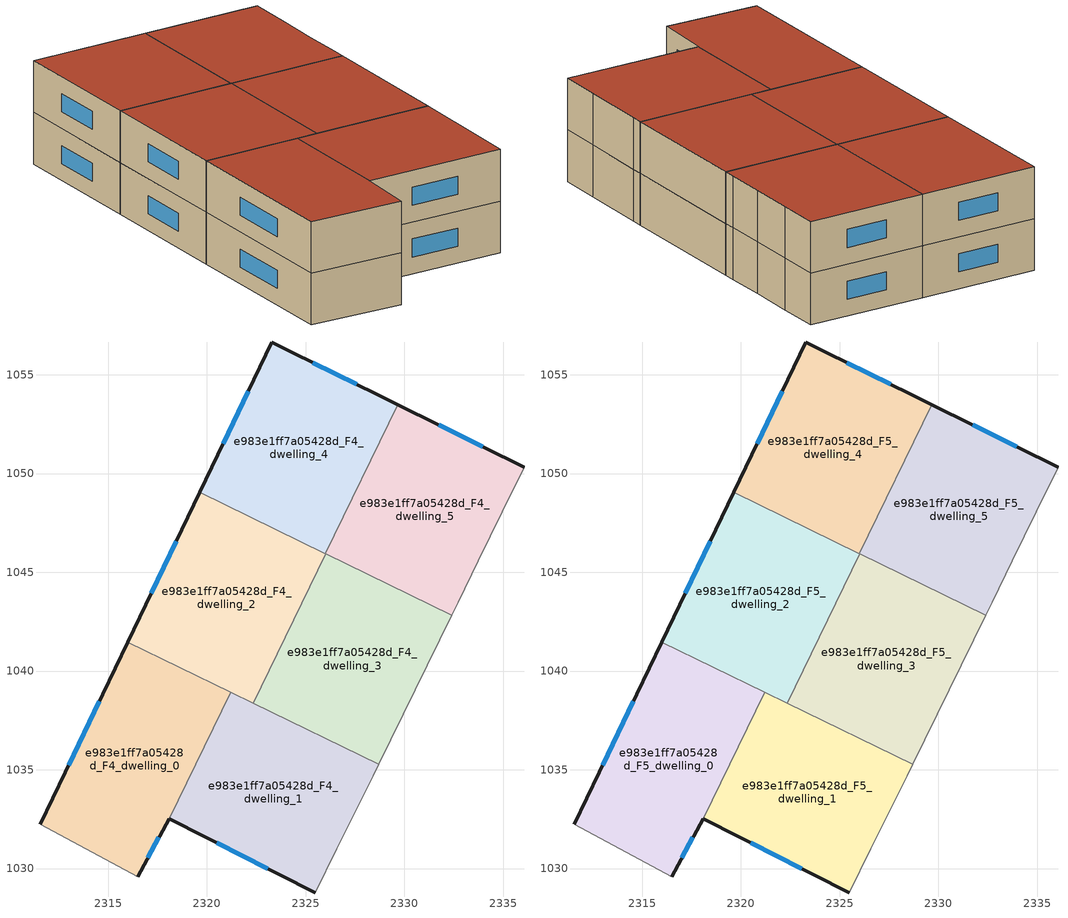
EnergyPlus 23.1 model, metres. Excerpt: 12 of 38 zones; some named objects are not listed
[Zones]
e983e1ff7a05428d_F4_dwelling_0
 floor to e983e1ff7a05428d_F3_dwelling_0 (EU_floor_Construction): 2321.22,1038.92 2318.1,1032.53 2318.09,1032.53 2316.5,1029.58 2311.55,1032.24 2315.99,1041.46 z12
 wall outside (EU_wall_Construction): 2315.99,1041.46 2311.55,1032.24 / 2316.5,1029.58 2318.09,1032.53 2318.1,1032.53 z12:15
 wall to e983e1ff7a05428d_F4_dwelling_1 (EU_wall_Construction): 2318.1,1032.53 2321.22,1038.92 z12:15
 wall adiabatic (EU_wall_Construction): 2311.55,1032.24 2316.5,1029.58 z12:15
 wall to e983e1ff7a05428d_F4_dwelling_2 (EU_wall_Construction): 2321.22,1038.92 2315.99,1041.46 z12:15
 window (EU_Window_Construction): 2314.55,1038.47 2313,1035.24 / 2317.02,1030.54 2317.58,1031.57 z12.98:14.02
e983e1ff7a05428d_F4_dwelling_1
 floor to e983e1ff7a05428d_F3_dwelling_1 (EU_floor_Construction): 2328.71,1035.27 2328.43,1034.69 2326.59,1031.01 2325.48,1028.78 2318.1,1032.53 2321.22,1038.92 z12
 wall outside (EU_wall_Construction): 2318.1,1032.53 2325.48,1028.78 z12:15
 wall adiabatic (EU_wall_Construction): 2325.48,1028.78 2326.59,1031.01 2328.43,1034.69 2328.71,1035.27 z12:15
 wall to e983e1ff7a05428d_F4_dwelling_3 (EU_wall_Construction): 2328.71,1035.27 2322.35,1038.37 z12:15
 wall to e983e1ff7a05428d_F4_dwelling_2 (EU_wall_Construction): 2322.35,1038.37 2321.22,1038.92 z12:15
 window (EU_Window_Construction): 2320.5,1031.31 2323.08,1030 z12.98:14.02
e983e1ff7a05428d_F4_dwelling_2
 floor to e983e1ff7a05428d_F3_dwelling_2 (EU_floor_Construction): 2326.03,1045.93 2322.35,1038.37 2315.99,1041.46 2319.64,1049.05 z12
 wall outside (EU_wall_Construction): 2319.64,1049.05 2315.99,1041.46 z12:15
 wall to e983e1ff7a05428d_F4_dwelling_3 (EU_wall_Construction): 2322.35,1038.37 2326.03,1045.93 z12:15
 wall to e983e1ff7a05428d_F4_dwelling_4 (EU_wall_Construction): 2326,1045.95 2319.64,1049.05 z12:15
 wall to e983e1ff7a05428d_F4_dwelling_5 (EU_wall_Construction): 2326.03,1045.93 2326,1045.95 z12:15
 window (EU_Window_Construction): 2318.45,1046.58 2317.18,1043.93 z12.98:14.02
e983e1ff7a05428d_F4_dwelling_3
 floor to e983e1ff7a05428d_F3_dwelling_3 (EU_floor_Construction): 2332.41,1042.83 2328.71,1035.27 2322.35,1038.37 2326.03,1045.93 z12
 wall adiabatic (EU_wall_Construction): 2328.71,1035.27 2332.41,1042.83 z12:15
 wall to e983e1ff7a05428d_F4_dwelling_5 (EU_wall_Construction): 2332.41,1042.83 2326.03,1045.93 z12:15
e983e1ff7a05428d_F4_dwelling_4
 floor to e983e1ff7a05428d_F3_dwelling_4 (EU_floor_Construction): 2329.67,1053.49 2326,1045.95 2319.64,1049.05 2323.29,1056.64 z12
 wall outside (EU_wall_Construction): 2329.67,1053.49 2323.29,1056.64 2319.64,1049.05 z12:15
 wall to e983e1ff7a05428d_F4_dwelling_5 (EU_wall_Construction): 2326,1045.95 2329.67,1053.49 z12:15
 window (EU_Window_Construction): 2322.1,1054.17 2320.83,1051.52 / 2327.6,1054.52 2325.37,1055.62 z12.98:14.02
e983e1ff7a05428d_F4_dwelling_5
 floor to e983e1ff7a05428d_F3_dwelling_5 (EU_floor_Construction): 2336.06,1050.33 2334.96,1048.07 2333.74,1045.58 2332.72,1043.47 2332.41,1042.83 2326,1045.95 2329.67,1053.49 z12
 wall outside (EU_wall_Construction): 2336.06,1050.33 2329.67,1053.49 z12:15
 wall adiabatic (EU_wall_Construction): 2332.41,1042.83 2332.72,1043.47 2333.74,1045.58 2334.96,1048.07 2336.06,1050.33 z12:15
 window (EU_Window_Construction): 2333.98,1051.36 2331.75,1052.46 z12.98:14.02
e983e1ff7a05428d_F5_dwelling_0
 floor to e983e1ff7a05428d_F4_dwelling_0 (EU_floor_Construction): 2321.22,1038.92 2318.1,1032.53 2318.09,1032.53 2316.5,1029.58 2311.55,1032.24 2315.99,1041.46 z15
 wall outside (EU_wall_Construction): 2315.99,1041.46 2311.55,1032.24 / 2316.5,1029.58 2318.09,1032.53 2318.1,1032.53 z15:18
 wall to e983e1ff7a05428d_F5_dwelling_1 (EU_wall_Construction): 2318.1,1032.53 2321.22,1038.92 z15:18
 wall adiabatic (EU_wall_Construction): 2311.55,1032.24 2316.5,1029.58 z15:18
 wall to e983e1ff7a05428d_F5_dwelling_2 (EU_wall_Construction): 2321.22,1038.92 2315.99,1041.46 z15:18
 window (EU_Window_Construction): 2314.55,1038.47 2313,1035.24 / 2317.02,1030.54 2317.58,1031.57 z15.98:17.02
 roof outside (EU_roof_Construction): 2318.1,1032.53 2321.22,1038.92 2315.99,1041.46 2311.55,1032.24 2316.5,1029.58 2318.09,1032.53 z18
e983e1ff7a05428d_F5_dwelling_1
 floor to e983e1ff7a05428d_F4_dwelling_1 (EU_floor_Construction): 2328.71,1035.27 2328.43,1034.69 2326.59,1031.01 2325.48,1028.78 2318.1,1032.53 2321.22,1038.92 z15
 wall outside (EU_wall_Construction): 2318.1,1032.53 2325.48,1028.78 z15:18
 wall adiabatic (EU_wall_Construction): 2325.48,1028.78 2326.59,1031.01 2328.43,1034.69 2328.71,1035.27 z15:18
 wall to e983e1ff7a05428d_F5_dwelling_3 (EU_wall_Construction): 2328.71,1035.27 2322.35,1038.37 z15:18
 wall to e983e1ff7a05428d_F5_dwelling_2 (EU_wall_Construction): 2322.35,1038.37 2321.22,1038.92 z15:18
 window (EU_Window_Construction): 2320.5,1031.31 2323.08,1030 z15.98:17.02
 roof outside (EU_roof_Construction): 2326.59,1031.01 2328.43,1034.69 2328.71,1035.27 2321.22,1038.92 2318.1,1032.53 2325.48,1028.78 z18
e983e1ff7a05428d_F5_dwelling_2
 floor to e983e1ff7a05428d_F4_dwelling_2 (EU_floor_Construction): 2326.03,1045.93 2322.35,1038.37 2315.99,1041.46 2319.64,1049.05 z15
 wall outside (EU_wall_Construction): 2319.64,1049.05 2315.99,1041.46 z15:18
 wall to e983e1ff7a05428d_F5_dwelling_3 (EU_wall_Construction): 2322.35,1038.37 2326.03,1045.93 z15:18
 wall to e983e1ff7a05428d_F5_dwelling_4 (EU_wall_Construction): 2326,1045.95 2319.64,1049.05 z15:18
 wall to e983e1ff7a05428d_F5_dwelling_5 (EU_wall_Construction): 2326.03,1045.93 2326,1045.95 z15:18
 window (EU_Window_Construction): 2318.45,1046.58 2317.18,1043.93 z15.98:17.02
 roof outside (EU_roof_Construction): 2322.35,1038.37 2326.03,1045.93 2319.64,1049.05 2315.99,1041.46 z18
e983e1ff7a05428d_F5_dwelling_3
 floor to e983e1ff7a05428d_F4_dwelling_3 (EU_floor_Construction): 2332.41,1042.83 2328.71,1035.27 2322.35,1038.37 2326.03,1045.93 z15
 wall adiabatic (EU_wall_Construction): 2328.71,1035.27 2332.41,1042.83 z15:18
 wall to e983e1ff7a05428d_F5_dwelling_5 (EU_wall_Construction): 2332.41,1042.83 2326.03,1045.93 z15:18
 roof outside (EU_roof_Construction): 2328.71,1035.27 2332.41,1042.83 2326.03,1045.93 2322.35,1038.37 z18
e983e1ff7a05428d_F5_dwelling_4
 floor to e983e1ff7a05428d_F4_dwelling_4 (EU_floor_Construction): 2329.67,1053.49 2326,1045.95 2319.64,1049.05 2323.29,1056.64 z15
 wall outside (EU_wall_Construction): 2329.67,1053.49 2323.29,1056.64 2319.64,1049.05 z15:18
 wall to e983e1ff7a05428d_F5_dwelling_5 (EU_wall_Construction): 2326,1045.95 2329.67,1053.49 z15:18
 window (EU_Window_Construction): 2322.1,1054.17 2320.83,1051.52 / 2327.6,1054.52 2325.37,1055.62 z15.98:17.02
 roof outside (EU_roof_Construction): 2326,1045.95 2329.67,1053.49 2323.29,1056.64 2319.64,1049.05 z18
e983e1ff7a05428d_F5_dwelling_5
 floor to e983e1ff7a05428d_F4_dwelling_5 (EU_floor_Construction): 2336.06,1050.33 2334.96,1048.07 2333.74,1045.58 2332.72,1043.47 2332.41,1042.83 2326,1045.95 2329.67,1053.49 z15
 wall outside (EU_wall_Construction): 2336.06,1050.33 2329.67,1053.49 z15:18
 wall adiabatic (EU_wall_Construction): 2332.41,1042.83 2332.72,1043.47 2333.74,1045.58 2334.96,1048.07 2336.06,1050.33 z15:18
 window (EU_Window_Construction): 2333.98,1051.36 2331.75,1052.46 z15.98:17.02
 roof outside (EU_roof_Construction): 2332.72,1043.47 2333.74,1045.58 2334.96,1048.07 2336.06,1050.33 2329.67,1053.49 2326,1045.95 2332.41,1042.83 z18
[Building]
EU S2 Campaign: North Axis=0; Terrain=City; Solar Distribution=FullExterior
[Site:Location]
Bologna: Latitude=44.5; Longitude=11.25; Time Zone=1; Elevation=37
[SizingPeriod:WeatherFileDays]
AnnualSizingPeriod: Begin Month=1; Begin Day of Month=1; End Month=12; End Day of Month=31; Day of Week for Start Day=Monday; Use Weather File Daylight Saving Period=No; Use Weather File Rain and Snow Indicators=No
[MATERIAL]
EU_InternalMass_Material: Roughness=MediumRough; Thickness=0.1; Conductivity=1; Density=1800; Specific Heat=900; Thermal Absorptance=0.9; Solar Absorptance=0.7; Visible Absorptance=0.7
[MATERIAL:NOMASS] Roughness=MediumRough; Thermal Absorptance=0.9; Solar Absorptance=0.7; Visible Absorptance=0.7
Name | Thermal Resistance
EU_wall_NoMass | 0.905828
EU_roof_NoMass | 0.37593
EU_floor_NoMass | 0.67114
[WINDOWMATERIAL:SIMPLEGLAZINGSYSTEM]
EU_Window_SimpleGlazing: UFactor=4.52486; Solar Heat Gain Coefficient=0.85; Visible Transmittance=0.85
[CONSTRUCTION]
EU_wall_Construction: EU_wall_NoMass
EU_roof_Construction: EU_roof_NoMass
EU_floor_Construction: EU_floor_NoMass
EU_Window_Construction: EU_Window_SimpleGlazing
EU_InternalMass_Construction: EU_InternalMass_Material
[ZONE] Type=1; Multiplier=1; Ceiling Height=autocalculate; Floor Area=autocalculate; Part of Total Floor Area=Yes
Name | Volume
e983e1ff7a05428d_F4_dwelling_0; e983e1ff7a05428d_F5_dwelling_0; e983e1ff7a05428d_F4_dwelling_4; e983e1ff7a05428d_F5_dwelling_4 | 178.926
e983e1ff7a05428d_F4_dwelling_1; e983e1ff7a05428d_F5_dwelling_1 | 178.933
e983e1ff7a05428d_F4_dwelling_2; e983e1ff7a05428d_F5_dwelling_2 | 178.938
e983e1ff7a05428d_F4_dwelling_3; e983e1ff7a05428d_F5_dwelling_3 | 178.906
e983e1ff7a05428d_F4_dwelling_5; e983e1ff7a05428d_F5_dwelling_5 | 178.942
[INTERNALMASS] Construction=EU_InternalMass_Construction
Name | Zone or ZoneList | Surface Area
e983e1ff7a05428d_F4_dwelling_0_EU_InternalMass | e983e1ff7a05428d_F4_dwelling_0 | 59.6417
e983e1ff7a05428d_F4_dwelling_1_EU_InternalMass | e983e1ff7a05428d_F4_dwelling_1 | 59.6444
e983e1ff7a05428d_F4_dwelling_2_EU_InternalMass | e983e1ff7a05428d_F4_dwelling_2 | 59.6465
e983e1ff7a05428d_F4_dwelling_3_EU_InternalMass | e983e1ff7a05428d_F4_dwelling_3 | 59.6351
e983e1ff7a05428d_F4_dwelling_4_EU_InternalMass | e983e1ff7a05428d_F4_dwelling_4 | 59.6416
e983e1ff7a05428d_F4_dwelling_5_EU_InternalMass | e983e1ff7a05428d_F4_dwelling_5 | 59.6468
e983e1ff7a05428d_F5_dwelling_0_EU_InternalMass | e983e1ff7a05428d_F5_dwelling_0 | 59.6417
e983e1ff7a05428d_F5_dwelling_1_EU_InternalMass | e983e1ff7a05428d_F5_dwelling_1 | 59.6444
e983e1ff7a05428d_F5_dwelling_2_EU_InternalMass | e983e1ff7a05428d_F5_dwelling_2 | 59.6465
e983e1ff7a05428d_F5_dwelling_3_EU_InternalMass | e983e1ff7a05428d_F5_dwelling_3 | 59.6351
e983e1ff7a05428d_F5_dwelling_4_EU_InternalMass | e983e1ff7a05428d_F5_dwelling_4 | 59.6416
e983e1ff7a05428d_F5_dwelling_5_EU_InternalMass | e983e1ff7a05428d_F5_dwelling_5 | 59.6468
[OTHEREQUIPMENT] Fuel Type=Electricity; Design Level Calculation Method=Watts/Area; Power per Zone Floor Area=1; Fraction Latent=0; Fraction Radiant=0; Fraction Lost=0; Carbon Dioxide Generation Rate=0; EndUse Subcategory=EU_Step8_InternalGains
Name | Zone or ZoneList or Space or SpaceList | Schedule
EU_Step8_InternalGain_e983e1ff7a05428d_F4_dwelling_0_f000 | e983e1ff7a05428d_F4_dwelling_0 | EU_Step8_GainSchedule_e983e1ff7a05428d_F4_dwelling_0_f000
EU_Step8_InternalGain_e983e1ff7a05428d_F4_dwelling_1_f000 | e983e1ff7a05428d_F4_dwelling_1 | EU_Step8_GainSchedule_e983e1ff7a05428d_F4_dwelling_1_f000
EU_Step8_InternalGain_e983e1ff7a05428d_F4_dwelling_2_f000 | e983e1ff7a05428d_F4_dwelling_2 | EU_Step8_GainSchedule_e983e1ff7a05428d_F4_dwelling_2_f000
EU_Step8_InternalGain_e983e1ff7a05428d_F4_dwelling_3_f000 | e983e1ff7a05428d_F4_dwelling_3 | EU_Step8_GainSchedule_e983e1ff7a05428d_F4_dwelling_3_f000
EU_Step8_InternalGain_e983e1ff7a05428d_F4_dwelling_4_f000 | e983e1ff7a05428d_F4_dwelling_4 | EU_Step8_GainSchedule_e983e1ff7a05428d_F4_dwelling_4_f000
EU_Step8_InternalGain_e983e1ff7a05428d_F4_dwelling_5_f000 | e983e1ff7a05428d_F4_dwelling_5 | EU_Step8_GainSchedule_e983e1ff7a05428d_F4_dwelling_5_f000
EU_Step8_InternalGain_e983e1ff7a05428d_F5_dwelling_0_f000 | e983e1ff7a05428d_F5_dwelling_0 | EU_Step8_GainSchedule_e983e1ff7a05428d_F5_dwelling_0_f000
EU_Step8_InternalGain_e983e1ff7a05428d_F5_dwelling_1_f000 | e983e1ff7a05428d_F5_dwelling_1 | EU_Step8_GainSchedule_e983e1ff7a05428d_F5_dwelling_1_f000
EU_Step8_InternalGain_e983e1ff7a05428d_F5_dwelling_2_f000 | e983e1ff7a05428d_F5_dwelling_2 | EU_Step8_GainSchedule_e983e1ff7a05428d_F5_dwelling_2_f000
EU_Step8_InternalGain_e983e1ff7a05428d_F5_dwelling_3_f000 | e983e1ff7a05428d_F5_dwelling_3 | EU_Step8_GainSchedule_e983e1ff7a05428d_F5_dwelling_3_f000
EU_Step8_InternalGain_e983e1ff7a05428d_F5_dwelling_4_f000 | e983e1ff7a05428d_F5_dwelling_4 | EU_Step8_GainSchedule_e983e1ff7a05428d_F5_dwelling_4_f000
EU_Step8_InternalGain_e983e1ff7a05428d_F5_dwelling_5_f000 | e983e1ff7a05428d_F5_dwelling_5 | EU_Step8_GainSchedule_e983e1ff7a05428d_F5_dwelling_5_f000
[ZONEVENTILATION:DESIGNFLOWRATE] Schedule=EU_AlwaysOn; Design Flow Rate Calculation Method=AirChanges/Hour; Air Changes per Hour=0.73129; Ventilation Type=Natural; Fan Pressure Rise=0; Fan Total Efficiency=1; Constant Term Coefficient=1; Temperature Term Coefficient=0; Velocity Term Coefficient=0; Velocity Squared Term Coefficient=0; Minimum Indoor Temperature=-100; Maximum Indoor Temperature=100; Delta Temperature=-100; Minimum Outdoor Temperature=-100; Maximum Outdoor Temperature=100; Maximum Wind Speed=40
Name | Zone or ZoneList or Space or SpaceList
EU_ConstantAir_e983e1ff7a05428d_F4_dwelling_0 | e983e1ff7a05428d_F4_dwelling_0
EU_ConstantAir_e983e1ff7a05428d_F4_dwelling_1 | e983e1ff7a05428d_F4_dwelling_1
EU_ConstantAir_e983e1ff7a05428d_F4_dwelling_2 | e983e1ff7a05428d_F4_dwelling_2
EU_ConstantAir_e983e1ff7a05428d_F4_dwelling_3 | e983e1ff7a05428d_F4_dwelling_3
EU_ConstantAir_e983e1ff7a05428d_F4_dwelling_4 | e983e1ff7a05428d_F4_dwelling_4
EU_ConstantAir_e983e1ff7a05428d_F4_dwelling_5 | e983e1ff7a05428d_F4_dwelling_5
EU_ConstantAir_e983e1ff7a05428d_F5_dwelling_0 | e983e1ff7a05428d_F5_dwelling_0
EU_ConstantAir_e983e1ff7a05428d_F5_dwelling_1 | e983e1ff7a05428d_F5_dwelling_1
EU_ConstantAir_e983e1ff7a05428d_F5_dwelling_2 | e983e1ff7a05428d_F5_dwelling_2
EU_ConstantAir_e983e1ff7a05428d_F5_dwelling_3 | e983e1ff7a05428d_F5_dwelling_3
EU_ConstantAir_e983e1ff7a05428d_F5_dwelling_4 | e983e1ff7a05428d_F5_dwelling_4
EU_ConstantAir_e983e1ff7a05428d_F5_dwelling_5 | e983e1ff7a05428d_F5_dwelling_5
[HVACTEMPLATE:ZONE:IDEALLOADSAIRSYSTEM] System Availability Schedule=EU_AlwaysOn; Maximum Heating Supply Air Temperature=50; Minimum Cooling Supply Air Temperature=13; Maximum Heating Supply Air Humidity Ratio=0.0156; Minimum Cooling Supply Air Humidity Ratio=0.0077; Heating Limit=NoLimit; Cooling Limit=NoLimit; Heating Availability Schedule=EU_AlwaysOn; Cooling Availability Schedule=EU_CoolingOff; Dehumidification Control Type=ConstantSensibleHeatRatio; Cooling Sensible Heat Ratio=0.7; Dehumidification Setpoint=60; Humidification Control Type=None; Humidification Setpoint=30; Outdoor Air Method=None; Outdoor Air Flow Rate per Person=0.00944; Outdoor Air Flow Rate per Zone Floor Area=0; Outdoor Air Flow Rate per Zone=0; Demand Controlled Ventilation Type=None; Outdoor Air Economizer Type=NoEconomizer; Heat Recovery Type=None; Sensible Heat Recovery Effectiveness=0.7; Latent Heat Recovery Effectiveness=0.65
Name | Template Thermostat
e983e1ff7a05428d_F4_dwelling_0 | EU_HeatOnly_e983e1ff7a05428d_F4_dwelling_0
e983e1ff7a05428d_F4_dwelling_1 | EU_HeatOnly_e983e1ff7a05428d_F4_dwelling_1
e983e1ff7a05428d_F4_dwelling_2 | EU_HeatOnly_e983e1ff7a05428d_F4_dwelling_2
e983e1ff7a05428d_F4_dwelling_3 | EU_HeatOnly_e983e1ff7a05428d_F4_dwelling_3
e983e1ff7a05428d_F4_dwelling_4 | EU_HeatOnly_e983e1ff7a05428d_F4_dwelling_4
e983e1ff7a05428d_F4_dwelling_5 | EU_HeatOnly_e983e1ff7a05428d_F4_dwelling_5
e983e1ff7a05428d_F5_dwelling_0 | EU_HeatOnly_e983e1ff7a05428d_F5_dwelling_0
e983e1ff7a05428d_F5_dwelling_1 | EU_HeatOnly_e983e1ff7a05428d_F5_dwelling_1
e983e1ff7a05428d_F5_dwelling_2 | EU_HeatOnly_e983e1ff7a05428d_F5_dwelling_2
e983e1ff7a05428d_F5_dwelling_3 | EU_HeatOnly_e983e1ff7a05428d_F5_dwelling_3
e983e1ff7a05428d_F5_dwelling_4 | EU_HeatOnly_e983e1ff7a05428d_F5_dwelling_4
e983e1ff7a05428d_F5_dwelling_5 | EU_HeatOnly_e983e1ff7a05428d_F5_dwelling_5
[SIZING:ZONE] Zone Cooling Design Supply Air Temperature Input Method=SupplyAirTemperature; Zone Cooling Design Supply Air Temperature=13; Zone Heating Design Supply Air Temperature Input Method=SupplyAirTemperature; Zone Heating Design Supply Air Temperature=50; Zone Cooling Design Supply Air Humidity Ratio=0.008; Zone Heating Design Supply Air Humidity Ratio=0.008; Cooling Design Air Flow Method=DesignDay; Cooling Design Air Flow Rate=0; Cooling Minimum Air Flow per Zone Floor Area=0.000762; Cooling Minimum Air Flow=0; Cooling Minimum Air Flow Fraction=0.2; Heating Design Air Flow Method=DesignDay; Heating Design Air Flow Rate=0; Heating Maximum Air Flow per Zone Floor Area=0.002032; Heating Maximum Air Flow=0.141576; Heating Maximum Air Flow Fraction=0.3; Account for Dedicated Outdoor Air System=No; Dedicated Outdoor Air System Control Strategy=NeutralSupplyAir; Dedicated Outdoor Air Low Setpoint Temperature for Design=autosize; Dedicated Outdoor Air High Setpoint Temperature for Design=autosize; Zone Load Sizing Method=Sensible Load Only No Latent Load; Zone Latent Cooling Design Supply Air Humidity Ratio Input Method=HumidityRatioDifference; Zone Cooling Design Supply Air Humidity Ratio Difference=0.005; Zone Latent Heating Design Supply Air Humidity Ratio Input Method=HumidityRatioDifference; Zone Humidification Design Supply Air Humidity Ratio Difference=0.005
e983e1ff7a05428d_F4_dwelling_0; e983e1ff7a05428d_F4_dwelling_1; e983e1ff7a05428d_F4_dwelling_2; e983e1ff7a05428d_F4_dwelling_3; e983e1ff7a05428d_F4_dwelling_4; e983e1ff7a05428d_F4_dwelling_5; e983e1ff7a05428d_F5_dwelling_0; e983e1ff7a05428d_F5_dwelling_1; e983e1ff7a05428d_F5_dwelling_2; e983e1ff7a05428d_F5_dwelling_3; e983e1ff7a05428d_F5_dwelling_4; e983e1ff7a05428d_F5_dwelling_5
[SCHEDULE:CONSTANT]
Name | Hourly Value
EU_AlwaysOn | 1
EU_CoolingOff | 0
[SCHEDULE:FILE] Column Number=1; Rows to Skip at Top=0; Number of Hours of Data=8760; Column Separator=Comma; Interpolate to Timestep=No; Minutes per Item=60; Adjust Schedule for Daylight Savings=Yes
Name | File
EU_Step8_GainSchedule_e983e1ff7a05428d_F4_dwelling_0_f000 | ../../schedules/e983e1ff7a05428d/e983e1ff7a05428d_F4_dwelling_0_f000_gain.csv
EU_Step8_GainSchedule_e983e1ff7a05428d_F4_dwelling_1_f000 | ../../schedules/e983e1ff7a05428d/e983e1ff7a05428d_F4_dwelling_1_f000_gain.csv
EU_Step8_GainSchedule_e983e1ff7a05428d_F4_dwelling_2_f000 | ../../schedules/e983e1ff7a05428d/e983e1ff7a05428d_F4_dwelling_2_f000_gain.csv
EU_Step8_GainSchedule_e983e1ff7a05428d_F4_dwelling_3_f000 | ../../schedules/e983e1ff7a05428d/e983e1ff7a05428d_F4_dwelling_3_f000_gain.csv
EU_Step8_GainSchedule_e983e1ff7a05428d_F4_dwelling_4_f000 | ../../schedules/e983e1ff7a05428d/e983e1ff7a05428d_F4_dwelling_4_f000_gain.csv
EU_Step8_GainSchedule_e983e1ff7a05428d_F4_dwelling_5_f000 | ../../schedules/e983e1ff7a05428d/e983e1ff7a05428d_F4_dwelling_5_f000_gain.csv
EU_Step8_GainSchedule_e983e1ff7a05428d_F5_dwelling_0_f000 | ../../schedules/e983e1ff7a05428d/e983e1ff7a05428d_F5_dwelling_0_f000_gain.csv
EU_Step8_GainSchedule_e983e1ff7a05428d_F5_dwelling_1_f000 | ../../schedules/e983e1ff7a05428d/e983e1ff7a05428d_F5_dwelling_1_f000_gain.csv
EU_Step8_GainSchedule_e983e1ff7a05428d_F5_dwelling_2_f000 | ../../schedules/e983e1ff7a05428d/e983e1ff7a05428d_F5_dwelling_2_f000_gain.csv
EU_Step8_GainSchedule_e983e1ff7a05428d_F5_dwelling_3_f000 | ../../schedules/e983e1ff7a05428d/e983e1ff7a05428d_F5_dwelling_3_f000_gain.csv
EU_Step8_GainSchedule_e983e1ff7a05428d_F5_dwelling_4_f000 | ../../schedules/e983e1ff7a05428d/e983e1ff7a05428d_F5_dwelling_4_f000_gain.csv
EU_Step8_GainSchedule_e983e1ff7a05428d_F5_dwelling_5_f000 | ../../schedules/e983e1ff7a05428d/e983e1ff7a05428d_F5_dwelling_5_f000_gain.csv
